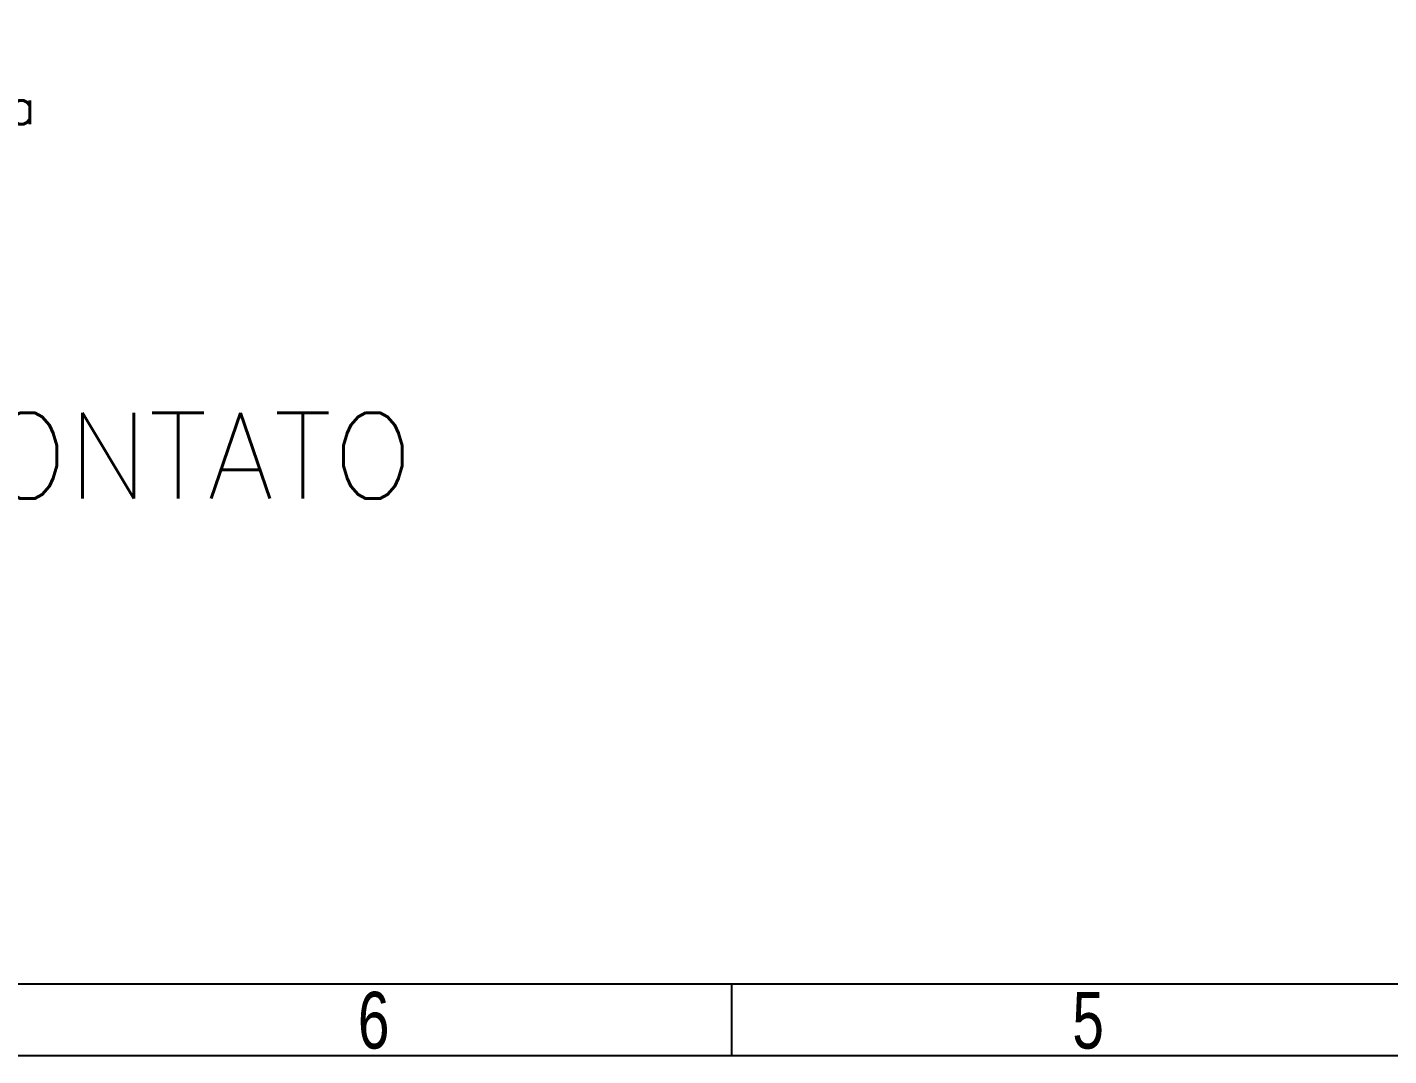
# Model space of a CAD drawing. Header units: millimetres. Extents: x -116399 to 112199, y -90759 to -31335.
# Drawn here: x 97235 to 101999, y -52981 to -49382 of the extents above; entities that cross this region are included whole.
import ezdxf

# ---------------------------------------------------------------- set-up
doc = ezdxf.new("R2010")
doc.units = ezdxf.units.MM
doc.styles.add('Annotative', font='simplex.shx', dxfattribs={"height": 2.5})
doc.styles.add('SLDTEXTSTYLE0', font='TXT', dxfattribs={"width": 0.75})

# ---------------------------------------------------------------- blocks, each defined once
blk = doc.blocks.new('1_50 TERRANOVA oriz A3')
at = {"color": 7, "linetype": 'Continuous'}
for p, q in [((19750, -14100), (250, -14100)), ((7500, -14100), (7500, -14350)), ((20000, -14350), (0, -14350))]:
    blk.add_line(p, q, dxfattribs=at)
at = {"color": 7, "linetype": 'Continuous', "char_height": 198.4, "attachment_point": 2, "style": 'SLDTEXTSTYLE0'}
for s, insert in [('6', (6248, -14126.4)), ('5', (8748, -14126.4))]:
    blk.add_mtext(s, dxfattribs=dict(at, insert=insert))

msp = doc.modelspace()

# ---------------------------------------------------------------- block references
msp.add_blockref('1_50 TERRANOVA oriz A3', (92198.878, -38630.77))

# ---------------------------------------------------------------- texts
at = {"insert": (96396.939, -49387.708), "char_height": 125, "width": 1161.38829, "attachment_point": 1, "style": 'Annotative'}
msp.add_mtext('piano di campagna', dxfattribs=at)
at = {"color": 1, "insert": (94573.621, -50731.056), "char_height": 300, "width": 4577.18111, "attachment_point": 1, "style": 'Annotative'}
msp.add_mtext('ORIGINALE MONTATO', dxfattribs=at)

doc.saveas('drawing.dxf')
